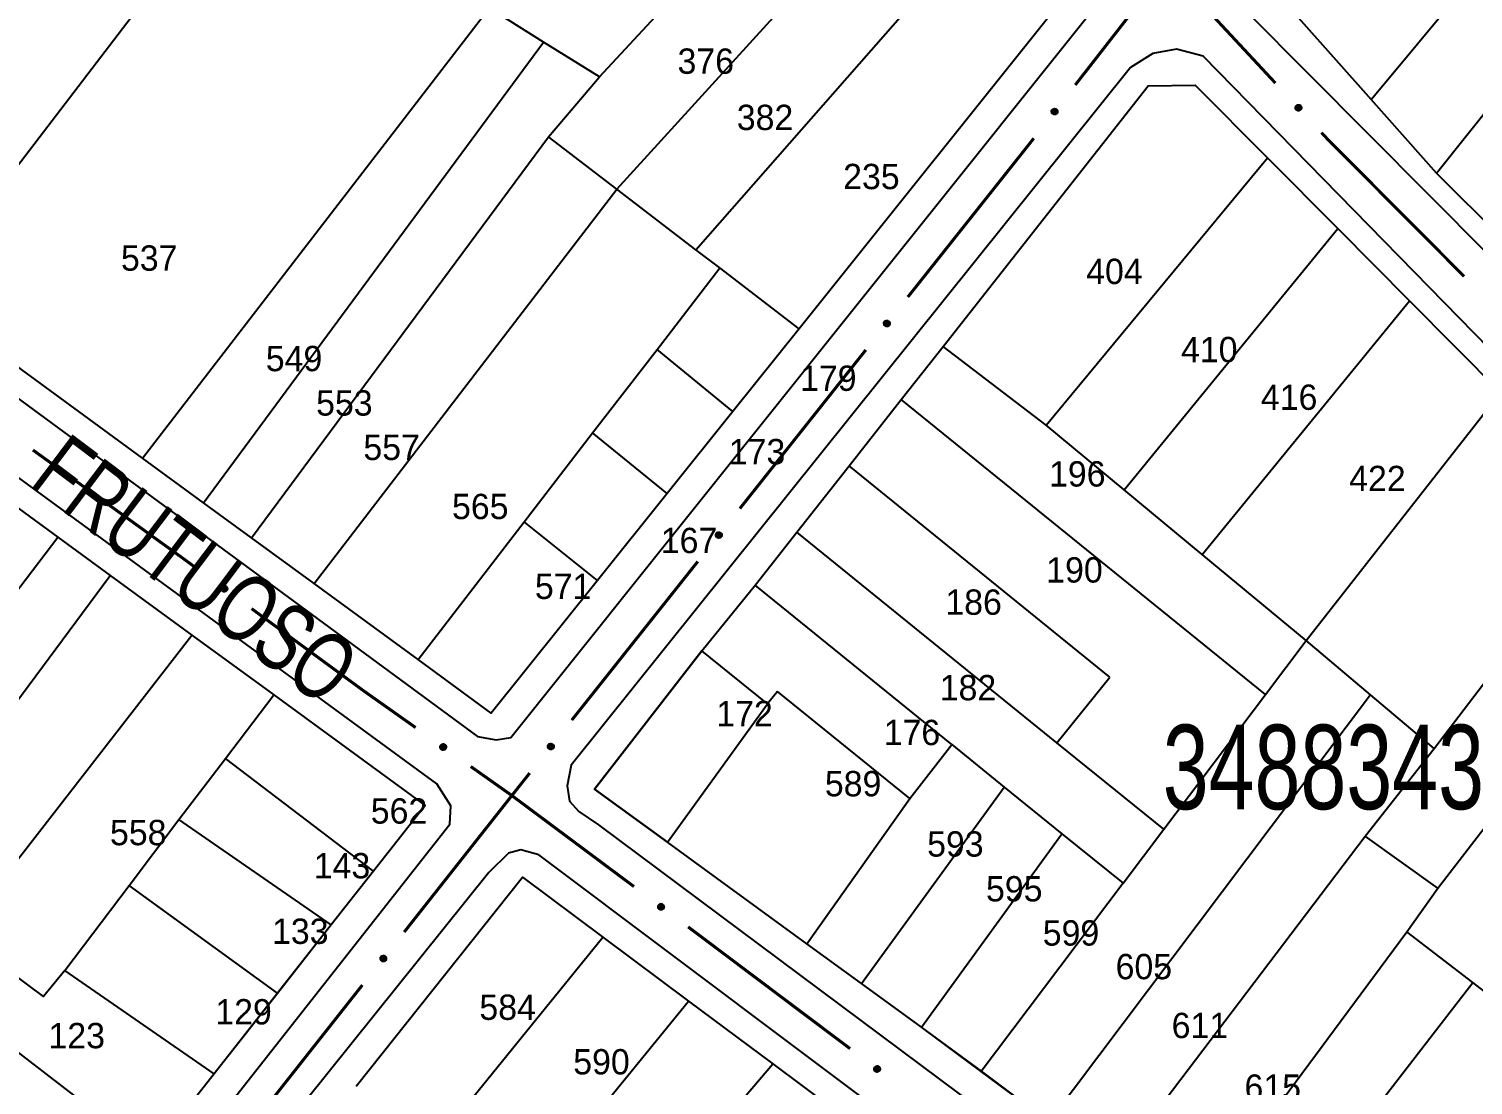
# Model space of a CAD drawing. Extents: x 199577 to 200882, y 4838726 to 4840156.
# Drawn here: x 200309.6 to 200395.1, y 4839270.8 to 4839333.4 of the extents above; entities that cross this region are included whole.
import ezdxf
from ezdxf.enums import TextEntityAlignment as Align

# ---------------------------------------------------------------- set-up
doc = ezdxf.new("R2010")
doc.units = 0
doc.header["$LTSCALE"] = 1.5
doc.header["$MEASUREMENT"] = 0
for name, color, linetype in [('CD_MALHA_LOTES', 7, 'CONTINUOUS'), ('CD_TXT_QUADRA', 2, 'CONTINUOUS'), ('RU-QUADRA', 210, 'CONTINUOUS'), ('SV-EIXO-RUA-PAV', 20, 'CONTINUOUS'), ('SV-RUA-PAVIM', 7, 'CONTINUOUS'), ('SV-TXT-RUA-PAV', 7, 'CONTINUOUS'), ('Th_NmrPorta', 1, 'CONTINUOUS')]:
    doc.layers.add(name, color=color, linetype=linetype)
doc.styles.add('ARIAL', font='ARIAL.SHX')

msp = doc.modelspace()

# ---------------------------------------------------------------- linework, layer by layer
at = {"layer": 'CD_MALHA_LOTES', "linetype": 'Continuous', "flags": 128}
for points in [[(200343.35, 4839330.52), (200360.47, 4839348.98)], [(200388.85, 4839346.11), (200382.81, 4839338.6), (200382.84, 4839336.18), (200389.07, 4839329.17)], [(200344.39, 4839323.86), (200363.97, 4839345.37)], [(200303.04, 4839317.62), (200322.72, 4839343.37)], [(200392.93, 4839324.82), (200407.62, 4839343.22)], [(200349.07, 4839320.27), (200367.71, 4839341.52)], [(200367.71, 4839341.52), (200371.1, 4839338.03), (200371.32, 4839335.76), (200355.18, 4839315.6)], [(200389.07, 4839329.17), (200397.4, 4839339.2)], [(200316.28, 4839307.94), (200336.82, 4839334.59)], [(200340.05, 4839332.57), (200337.53, 4839334.14)], [(200319.91, 4839305.29), (200340.05, 4839332.57)], [(200343.35, 4839330.52), (200340.05, 4839332.57)], [(200340.34, 4839326.96), (200343.35, 4839330.52)], [(200375.86, 4839329.98), (200378.64, 4839330.03)], [(200378.64, 4839330.03), (200382.92, 4839325.72)], [(200363.71, 4839314.55), (200375.86, 4839329.98)], [(200392.93, 4839324.82), (200389.07, 4839329.17)], [(200322.75, 4839303.21), (200340.34, 4839326.96)], [(200344.39, 4839323.86), (200340.34, 4839326.96)], [(200369.81, 4839309.89), (200382.92, 4839325.72)], [(200382.92, 4839325.72), (200387.087596, 4839321.527813)], [(200396.83, 4839320.95), (200392.93, 4839324.82)], [(200326.45, 4839300.51), (200344.39, 4839323.86)], [(200349.07, 4839320.27), (200344.39, 4839323.86)], [(200374.431031, 4839306.062981), (200387.087596, 4839321.527813)], [(200387.087596, 4839321.527813), (200391.335715, 4839317.25224)], [(200350.48, 4839319.2), (200349.07, 4839320.27)], [(200346.77, 4839314.38), (200350.48, 4839319.2)], [(200355.18, 4839315.6), (200350.48, 4839319.2)], [(200316.28, 4839307.94), (200303.04, 4839317.62)], [(200379.052061, 4839302.235962), (200391.335715, 4839317.25224)], [(200391.335715, 4839317.25224), (200396.737078, 4839311.815971)], [(200355.18, 4839315.6), (200351.25, 4839310.7)], [(200342.95, 4839309.43), (200346.77, 4839314.38)], [(200351.25, 4839310.7), (200346.77, 4839314.38)], [(200361.23244, 4839311.410134), (200363.71, 4839314.55)], [(200369.81, 4839309.89), (200363.71, 4839314.55)], [(200358.138787, 4839307.482705), (200361.23244, 4839311.410134)], [(200382.806778, 4839293.941296), (200361.23244, 4839311.410134)], [(200385.213436, 4839297.13327), (200396.737078, 4839311.815971)], [(200351.25, 4839310.7), (200347.36, 4839305.84)], [(200374.431031, 4839306.062981), (200369.81, 4839309.89)], [(200338.9, 4839304.17), (200342.95, 4839309.43)], [(200347.36, 4839305.84), (200342.95, 4839309.43)], [(200319.91, 4839305.29), (200316.28, 4839307.94)], [(200355.045135, 4839303.555275), (200358.138787, 4839307.482705)], [(200373.587061, 4839294.968282), (200358.138787, 4839307.482705)], [(200306.45, 4839306.78), (200311.27, 4839303.26)], [(200322.75, 4839303.21), (200319.91, 4839305.29)], [(200347.36, 4839305.84), (200343.24, 4839300.7)], [(200379.052061, 4839302.235962), (200374.431031, 4839306.062981)], [(200392.805895, 4839290.738353), (200403.606635, 4839304.902021)], [(200332.61, 4839296.02), (200338.9, 4839304.17)], [(200343.24, 4839300.7), (200338.9, 4839304.17)], [(200352.570213, 4839300.413331), (200355.045135, 4839303.555275)], [(200370.440067, 4839291.08287), (200355.045135, 4839303.555275)], [(200290.81, 4839276.37), (200311.27, 4839303.26)], [(200311.27, 4839303.26), (200314.38, 4839300.99)], [(200326.45, 4839300.51), (200322.75, 4839303.21)], [(200385.213436, 4839297.13327), (200379.052061, 4839302.235962)], [(200299.05, 4839280.35), (200314.38, 4839300.99)], [(200314.38, 4839300.99), (200319.22, 4839297.45)], [(200393.024608, 4839282.472054), (200407.381652, 4839301.102607)], [(200332.61, 4839296.02), (200326.45, 4839300.51)], [(200343.24, 4839300.7), (200336.95, 4839292.84), (200332.61, 4839296.02)], [(200349.422755, 4839296.528294), (200352.570213, 4839300.413331)], [(200364.225323, 4839290.970958), (200352.570213, 4839300.413331)], [(200305.45, 4839279.75), (200319.22, 4839297.45)], [(200319.22, 4839297.45), (200324.06, 4839293.92)], [(200382.806778, 4839293.941296), (200385.213436, 4839297.13327)], [(200389.032113, 4839293.916904), (200385.213436, 4839297.13327)], [(200349.422755, 4839296.528294), (200343.06, 4839288.34)], [(200353.307792, 4839293.380837), (200349.422755, 4839296.528294)], [(200370.440067, 4839291.08287), (200373.587061, 4839294.968282)], [(200353.900417, 4839294.112338), (200353.307792, 4839293.380837)], [(200361.745007, 4839287.790907), (200353.900417, 4839294.112338)], [(200321.21, 4839290.15), (200324.06, 4839293.92)], [(200324.06, 4839293.92), (200333.03, 4839287.37)], [(200347.377813, 4839285.196604), (200353.307792, 4839293.380837)], [(200389.032113, 4839293.916904), (200369.987135, 4839268.633206)], [(200376.790135, 4839285.961361), (200382.806778, 4839293.941296)], [(200392.805895, 4839290.738353), (200389.032113, 4839293.916904)], [(200361.745007, 4839287.790907), (200364.225323, 4839290.970958)], [(200364.225323, 4839290.970958), (200367.329123, 4839288.456419)], [(200376.790135, 4839285.961361), (200370.440067, 4839291.08287)], [(200388.713074, 4839285.54964), (200392.805895, 4839290.738353)], [(200318.45, 4839286.53), (200321.21, 4839290.15)], [(200329.97, 4839283.48), (200321.21, 4839290.15)], [(200343.06, 4839288.34), (200347.377813, 4839285.196604)], [(200358.883399, 4839276.823208), (200367.329123, 4839288.456419)], [(200367.329123, 4839288.456419), (200370.736416, 4839285.696005)], [(200333.03, 4839287.37), (200329.97, 4839283.48)], [(200355.648277, 4839279.175651), (200361.745007, 4839287.790907)], [(200315.5, 4839282.63), (200318.45, 4839286.53)], [(200327.47, 4839280.3), (200318.45, 4839286.53)], [(200362.424186, 4839274.242745), (200370.736416, 4839285.696005)], [(200370.736416, 4839285.696005), (200374.384183, 4839282.770322)], [(200373.833512, 4839265.93668), (200388.713074, 4839285.54964)], [(200374.384183, 4839282.770322), (200376.790135, 4839285.961361)], [(200393.024608, 4839282.472054), (200388.713074, 4839285.54964)], [(200355.648277, 4839279.175651), (200347.377813, 4839285.196604)], [(200329.97, 4839283.48), (200327.47, 4839280.3)], [(200328.94, 4839270.75), (200338.8, 4839283.13)], [(200338.8, 4839283.13), (200343.56, 4839279.58)], [(200311.68, 4839277.59), (200315.5, 4839282.63)], [(200324.28, 4839276.25), (200315.5, 4839282.63)], [(200374.384183, 4839282.770322), (200365.971094, 4839271.611957)], [(200391.172459, 4839279.889754), (200393.024608, 4839282.472054)], [(200311.68, 4839277.59), (200310.43, 4839276.06), (200305.45, 4839279.75)], [(200327.47, 4839280.3), (200324.28, 4839276.25)], [(200333.62, 4839267.33), (200343.56, 4839279.58)], [(200343.56, 4839279.58), (200348.63, 4839275.79)], [(200378.384021, 4839262.623879), (200391.172459, 4839279.889754)], [(200395.097677, 4839276.878032), (200391.172459, 4839279.889754)], [(200358.883399, 4839276.823208), (200355.648277, 4839279.175651)], [(200316.79, 4839266.71), (200303.42, 4839276.99)], [(200320.53, 4839271.47), (200311.68, 4839277.59)], [(200324.28, 4839276.25), (200320.53, 4839271.47)], [(200362.424186, 4839274.242745), (200358.883399, 4839276.823208)], [(200382.021068, 4839259.976085), (200395.097677, 4839276.878032)], [(200396.543359, 4839275.768796), (200395.097677, 4839276.878032)], [(200338.7, 4839263.61), (200348.63, 4839275.79)], [(200348.63, 4839275.79), (200353.62, 4839272.07)], [(200365.971094, 4839271.611957), (200362.424186, 4839274.242745)], [(200343.46, 4839260.13), (200353.62, 4839272.07)], [(200353.62, 4839272.07), (200359.01, 4839268.04)], [(200320.53, 4839271.47), (200316.79, 4839266.71)], [(200369.987135, 4839268.633206), (200365.971094, 4839271.611957)]]:
    msp.add_lwpolyline(points, dxfattribs=at)
at = {"layer": 'RU-QUADRA', "linetype": 'Continuous', "flags": 128}
for points in [[(200327.19, 4839383.55), (200331.34, 4839378.99), (200338.59, 4839371.52), (200349, 4839360.79), (200352.05, 4839357.65), (200355.73, 4839353.86), (200360.47, 4839348.98), (200363.97, 4839345.37), (200367.71, 4839341.52), (200371.1, 4839338.03), (200371.32, 4839335.76), (200355.18, 4839315.6), (200351.25, 4839310.7), (200347.36, 4839305.84), (200343.24, 4839300.7), (200336.95, 4839292.84), (200332.61, 4839296.02), (200326.45, 4839300.51), (200322.75, 4839303.21), (200319.91, 4839305.29), (200316.28, 4839307.94), (200303.04, 4839317.62)], [(200396.83, 4839320.95), (200392.93, 4839324.82), (200389.07, 4839329.17), (200382.84, 4839336.18), (200382.81, 4839338.6), (200388.85, 4839346.11), (200395.75, 4839354.69)], [(200369.987135, 4839268.633206), (200365.994759, 4839271.643344), (200362.424186, 4839274.242745), (200358.883399, 4839276.823208), (200355.648277, 4839279.175651), (200347.377813, 4839285.196604), (200343.06, 4839288.34), (200349.422755, 4839296.528294), (200352.570213, 4839300.413331), (200355.045135, 4839303.555275), (200358.138787, 4839307.482705), (200361.23244, 4839311.410134), (200363.71, 4839314.55), (200375.86, 4839329.98), (200378.64, 4839330.03), (200382.92, 4839325.72), (200387.087596, 4839321.527813), (200391.335715, 4839317.25224), (200396.737078, 4839311.815971)], [(200306.45, 4839306.78), (200311.27, 4839303.26), (200314.38, 4839300.99), (200319.22, 4839297.45), (200324.06, 4839293.92), (200333.03, 4839287.37), (200329.97, 4839283.48), (200327.47, 4839280.3), (200324.28, 4839276.24), (200320.53, 4839271.47), (200316.79, 4839266.71)], [(200328.94, 4839270.75), (200338.8, 4839283.13), (200343.56, 4839279.58), (200348.63, 4839275.79), (200353.62, 4839272.07), (200359.01, 4839268.04)]]:
    msp.add_lwpolyline(points, dxfattribs=at)
at = {"layer": 'SV-EIXO-RUA-PAV', "const_width": 0.18}
for points in [[(200376.99, 4839337.03), (200371.539101, 4839330.033028)], [(200376.99, 4839337.03), (200383.396276, 4839330.144939)], [(200369.080864, 4839326.877545), (200368.74, 4839326.44)], [(200386.12105, 4839327.216524), (200386.49, 4839326.82)], [(200386.49, 4839326.82), (200394.57372, 4839318.699171)], [(200368.74, 4839326.44), (200361.621688, 4839317.477538)], [(200359.133931, 4839314.345276), (200355.402296, 4839309.646882)], [(200355.402296, 4839309.646882), (200354.96, 4839309.09)], [(200354.96, 4839309.09), (200351.66952, 4839304.949396)], [(200318.65, 4839302.03), (200309.798233, 4839308.417667)], [(200318.717857, 4839301.980255), (200318.65, 4839302.03)], [(200319.524357, 4839301.389021), (200318.717857, 4839301.980255)], [(200349.1809, 4839301.817819), (200341.71504, 4839292.42309)], [(200329.44, 4839294.12), (200322.750357, 4839299.024085)], [(200330.016186, 4839293.713164), (200329.44, 4839294.12)], [(200332.466855, 4839291.982783), (200330.016186, 4839293.713164)], [(200338.15, 4839287.97), (200335.734415, 4839289.675608)], [(200339.22642, 4839289.291514), (200338.604265, 4839288.508619)], [(200338.51, 4839288.39), (200331.788818, 4839279.874405)], [(200338.604265, 4839288.508619), (200338.51, 4839288.39)], [(200338.184439, 4839287.944338), (200338.15, 4839287.97)], [(200345.401197, 4839282.566754), (200338.184439, 4839287.944338)], [(200348.98, 4839279.9), (200348.608644, 4839280.176717)], [(200349.409231, 4839279.577503), (200348.98, 4839279.9)], [(200358.203584, 4839272.969981), (200349.409231, 4839279.577503)], [(200329.310618, 4839276.734576), (200321.876015, 4839267.315092)]]:
    msp.add_lwpolyline(points, dxfattribs=at)
at = {"layer": 'SV-EIXO-RUA-PAV'}
for points in [[(200370.485122, 4839328.500981), (200370.491837, 4839328.452536), (200370.487702, 4839328.409526), (200370.473929, 4839328.374647), (200370.453721, 4839328.346998), (200370.429861, 4839328.321041), (200370.400032, 4839328.300178), (200370.361796, 4839328.284356), (200370.313246, 4839328.277279), (200370.269465, 4839328.28441), (200370.234547, 4839328.296084), (200370.204504, 4839328.315496), (200370.179676, 4839328.339097), (200370.15903, 4839328.370799), (200370.143374, 4839328.409704), (200370.137439, 4839328.458695), (200370.141782, 4839328.500832), (200370.15599, 4839328.53422), (200370.175696, 4839328.5643), (200370.200373, 4839328.590508), (200370.229772, 4839328.610818), (200370.268972, 4839328.626511), (200370.317404, 4839328.631728), (200370.35948, 4839328.627876), (200370.393058, 4839328.614141), (200370.422235, 4839328.594073), (200370.448561, 4839328.570458), (200370.470781, 4839328.541346), (200370.485122, 4839328.500981)], [(200384.741379, 4839328.860907), (200384.790276, 4839328.859839), (200384.832082, 4839328.848922), (200384.86433, 4839328.829781), (200384.888416, 4839328.805437), (200384.910252, 4839328.777755), (200384.926109, 4839328.74499), (200384.935655, 4839328.704725), (200384.934928, 4839328.655668), (200384.92093, 4839328.613576), (200384.903856, 4839328.580957), (200384.879917, 4839328.55438), (200384.852671, 4839328.533618), (200384.818091, 4839328.518271), (200384.777192, 4839328.508997), (200384.72788, 4839328.510922), (200384.686968, 4839328.521905), (200384.656263, 4839328.541238), (200384.629697, 4839328.565474), (200384.607743, 4839328.594001), (200384.592362, 4839328.626254), (200384.583098, 4839328.66745), (200384.585642, 4839328.716095), (200384.596131, 4839328.757025), (200384.615028, 4839328.787994), (200384.639477, 4839328.813611), (200384.666975, 4839328.83585), (200384.699248, 4839328.853162), (200384.741379, 4839328.860907)], [(200360.55337, 4839315.955455), (200360.55963, 4839315.906949), (200360.555092, 4839315.86398), (200360.540991, 4839315.829232), (200360.520525, 4839315.801774), (200360.496422, 4839315.776042), (200360.466398, 4839315.75546), (200360.428015, 4839315.739998), (200360.379401, 4839315.733377), (200360.335689, 4839315.740919), (200360.300882, 4839315.75292), (200360.271023, 4839315.772613), (200360.246418, 4839315.796446), (200360.22607, 4839315.82834), (200360.21078, 4839315.867391), (200360.205305, 4839315.916436), (200360.210043, 4839315.95853), (200360.224565, 4839315.991783), (200360.244553, 4839316.021676), (200360.269474, 4839316.047652), (200360.299063, 4839316.067685), (200360.338408, 4839316.083009), (200360.386887, 4839316.087771), (200360.428925, 4839316.083525), (200360.462373, 4839316.069474), (200360.49136, 4839316.049133), (200360.517463, 4839316.025273), (200360.539409, 4839315.995953), (200360.55337, 4839315.955455)], [(200350.600783, 4839303.427607), (200350.60703, 4839303.379099), (200350.602479, 4839303.336132), (200350.588369, 4839303.301387), (200350.567895, 4839303.273935), (200350.543786, 4839303.24821), (200350.513756, 4839303.227636), (200350.475369, 4839303.212185), (200350.426753, 4839303.205577), (200350.383043, 4839303.213131), (200350.348239, 4839303.225142), (200350.318385, 4839303.244843), (200350.293787, 4839303.268683), (200350.273448, 4839303.300583), (200350.258169, 4839303.339637), (200350.252707, 4839303.388684), (200350.257457, 4839303.430777), (200350.271987, 4839303.464025), (200350.291984, 4839303.493914), (200350.316912, 4839303.519882), (200350.346506, 4839303.539908), (200350.385856, 4839303.55522), (200350.434336, 4839303.559969), (200350.476373, 4839303.555711), (200350.509817, 4839303.541652), (200350.538799, 4839303.521303), (200350.564895, 4839303.497435), (200350.586833, 4839303.468109), (200350.600783, 4839303.427607)], [(200321.188152, 4839300.032824), (200321.139924, 4839300.024696), (200321.096812, 4839300.027571), (200321.061544, 4839300.040319), (200321.033317, 4839300.05971), (200321.006674, 4839300.082801), (200320.984948, 4839300.112008), (200320.968015, 4839300.149765), (200320.959521, 4839300.198087), (200320.965369, 4839300.242058), (200320.976017, 4839300.277302), (200320.994542, 4839300.3079), (200321.017407, 4839300.333407), (200321.048492, 4839300.354972), (200321.086923, 4839300.371758), (200321.13572, 4839300.379123), (200321.177966, 4839300.376014), (200321.211754, 4839300.362788), (200321.242398, 4839300.343969), (200321.269316, 4839300.320069), (200321.290477, 4839300.291276), (200321.307309, 4839300.252552), (200321.31394, 4839300.204293), (200321.31132, 4839300.162122), (200321.298572, 4839300.128157), (200321.279366, 4839300.098406), (200321.256531, 4839300.071401), (200321.228081, 4839300.048339), (200321.188152, 4839300.032824)], [(200334.154512, 4839290.656398), (200334.106436, 4839290.647413), (200334.06328, 4839290.649521), (200334.027792, 4839290.66164), (200333.999224, 4839290.680525), (200333.972174, 4839290.703138), (200333.949932, 4839290.731954), (200333.93233, 4839290.769404), (200333.922978, 4839290.817568), (200333.928043, 4839290.861635), (200333.938062, 4839290.897063), (200333.95604, 4839290.927986), (200333.978448, 4839290.953896), (200334.009144, 4839290.97601), (200334.04727, 4839290.993477), (200334.095928, 4839291.001709), (200334.138223, 4839290.999352), (200334.172242, 4839290.986729), (200334.203215, 4839290.968458), (200334.230554, 4839290.945041), (200334.252224, 4839290.91663), (200334.269742, 4839290.87821), (200334.277231, 4839290.830078), (200334.275361, 4839290.787867), (200334.263219, 4839290.75368), (200334.244545, 4839290.723592), (200334.222194, 4839290.696185), (200334.194159, 4839290.672621), (200334.154512, 4839290.656398)], [(200340.646303, 4839290.901301), (200340.65255, 4839290.852793), (200340.648, 4839290.809826), (200340.63389, 4839290.775081), (200340.613415, 4839290.74763), (200340.589306, 4839290.721904), (200340.559276, 4839290.701331), (200340.520889, 4839290.685879), (200340.472273, 4839290.679271), (200340.428563, 4839290.686825), (200340.39376, 4839290.698836), (200340.363905, 4839290.718537), (200340.339307, 4839290.742377), (200340.318968, 4839290.774277), (200340.303689, 4839290.813332), (200340.298227, 4839290.862378), (200340.302977, 4839290.904471), (200340.317508, 4839290.93772), (200340.337504, 4839290.967608), (200340.362433, 4839290.993576), (200340.392027, 4839291.013602), (200340.431377, 4839291.028915), (200340.479857, 4839291.033664), (200340.521894, 4839291.029405), (200340.555337, 4839291.015346), (200340.584319, 4839290.994997), (200340.610415, 4839290.971129), (200340.632353, 4839290.941804), (200340.646303, 4839290.901301)], [(200347.054358, 4839281.197615), (200347.006068, 4839281.189863), (200346.96298, 4839281.193075), (200346.927813, 4839281.206098), (200346.899738, 4839281.225709), (200346.873276, 4839281.249006), (200346.851778, 4839281.278382), (200346.83514, 4839281.31627), (200346.827024, 4839281.364657), (200346.833215, 4839281.408581), (200346.844138, 4839281.443741), (200346.862901, 4839281.474193), (200346.885965, 4839281.499521), (200346.917217, 4839281.520842), (200346.955777, 4839281.537328), (200347.00463, 4839281.544312), (200347.046851, 4839281.540874), (200347.080535, 4839281.527384), (200347.11103, 4839281.508327), (200347.137761, 4839281.484218), (200347.158698, 4839281.455261), (200347.175227, 4839281.416406), (200347.181481, 4839281.368097), (200347.178532, 4839281.325948), (200347.165519, 4839281.292083), (200347.146081, 4839281.262483), (200347.123036, 4839281.235657), (200347.094407, 4839281.212818), (200347.054358, 4839281.197615)], [(200330.725144, 4839278.349073), (200330.731552, 4839278.300586), (200330.727144, 4839278.257604), (200330.71315, 4839278.222813), (200330.692767, 4839278.195293), (200330.668743, 4839278.169488), (200330.638782, 4839278.148814), (200330.600446, 4839278.133235), (200330.551852, 4839278.126466), (200330.508118, 4839278.133875), (200330.473275, 4839278.14577), (200330.443355, 4839278.165372), (200330.418677, 4839278.18913), (200330.398232, 4839278.220962), (200330.382824, 4839278.259966), (200330.377199, 4839278.308993), (200330.381809, 4839278.351102), (200330.396229, 4839278.384399), (200330.416126, 4839278.414353), (200330.440968, 4839278.440404), (200330.470496, 4839278.460528), (200330.509794, 4839278.475972), (200330.558258, 4839278.480882), (200330.600309, 4839278.476763), (200330.6338, 4839278.462815), (200330.662849, 4839278.442562), (200330.689024, 4839278.418781), (200330.711059, 4839278.389529), (200330.725144, 4839278.349073)], [(200359.851305, 4839271.594299), (200359.802984, 4839271.586738), (200359.759909, 4839271.590121), (200359.724795, 4839271.603283), (200359.696797, 4839271.623005), (200359.670427, 4839271.646407), (200359.649047, 4839271.675868), (200359.632559, 4839271.713822), (200359.624634, 4839271.76224), (200359.631, 4839271.806139), (200359.642062, 4839271.841256), (200359.660946, 4839271.871633), (200359.68411, 4839271.89687), (200359.715446, 4839271.918067), (200359.754072, 4839271.9344), (200359.802951, 4839271.94119), (200359.845158, 4839271.937584), (200359.878789, 4839271.923961), (200359.909208, 4839271.904783), (200359.935844, 4839271.880568), (200359.956665, 4839271.851529), (200359.97304, 4839271.812609), (200359.979102, 4839271.764275), (200359.975986, 4839271.722138), (200359.962839, 4839271.688325), (200359.943284, 4839271.658802), (200359.920133, 4839271.632068), (200359.891414, 4839271.609342), (200359.851305, 4839271.594299)]]:
    msp.add_lwpolyline(points, close=True, dxfattribs=at)
for points in [[(200370.229772, 4839328.610818), (200370.137439, 4839328.458695)], [(200370.200373, 4839328.590508), (200370.141782, 4839328.500832)], [(200370.212906, 4839328.596849), (200370.143167, 4839328.485126)], [(200370.268972, 4839328.626511), (200370.143374, 4839328.409704)], [(200370.247865, 4839328.612858), (200370.144808, 4839328.440605)], [(200370.292035, 4839328.62515), (200370.152669, 4839328.392967)], [(200370.317404, 4839328.631728), (200370.15903, 4839328.370799)], [(200370.336318, 4839328.628706), (200370.171432, 4839328.359323)], [(200370.35948, 4839328.627876), (200370.179676, 4839328.339097)], [(200370.37353, 4839328.618743), (200370.193549, 4839328.329985)], [(200370.393058, 4839328.614141), (200370.204504, 4839328.315496)], [(200370.40571, 4839328.602323), (200370.218545, 4839328.308783)], [(200370.422235, 4839328.594073), (200370.234547, 4839328.296084)], [(200370.433935, 4839328.578604), (200370.25647, 4839328.293076)], [(200370.448561, 4839328.570458), (200370.269465, 4839328.28441)], [(200370.456653, 4839328.552258), (200370.29452, 4839328.28419)], [(200370.470781, 4839328.541346), (200370.313246, 4839328.277279)], [(200370.476016, 4839328.521605), (200370.338202, 4839328.284754)], [(200370.485122, 4839328.500981), (200370.361796, 4839328.284356)], [(200370.487708, 4839328.474444), (200370.385126, 4839328.29836)], [(200370.491837, 4839328.452536), (200370.400032, 4839328.300178)], [(200370.489586, 4839328.428008), (200370.419609, 4839328.3182)], [(200370.487702, 4839328.409526), (200370.429861, 4839328.321041)], [(200384.583098, 4839328.66745), (200384.777192, 4839328.508997)], [(200384.585642, 4839328.716095), (200384.818091, 4839328.518271)], [(200384.588106, 4839328.690004), (200384.795193, 4839328.515514)], [(200384.591632, 4839328.734289), (200384.831391, 4839328.528693)], [(200384.592362, 4839328.626254), (200384.72788, 4839328.510922)], [(200384.593223, 4839328.644441), (200384.746912, 4839328.515322)], [(200384.596131, 4839328.757025), (200384.852671, 4839328.533618)], [(200384.603474, 4839328.607383), (200384.702696, 4839328.520777)], [(200384.607381, 4839328.769445), (200384.863871, 4839328.545867)], [(200384.607743, 4839328.594001), (200384.686968, 4839328.521905)], [(200384.615028, 4839328.787994), (200384.879917, 4839328.55438)], [(200384.628706, 4839328.798607), (200384.888776, 4839328.567176)], [(200384.639477, 4839328.813611), (200384.903856, 4839328.580957)], [(200384.656608, 4839328.822704), (200384.91031, 4839328.602123)], [(200384.666975, 4839328.83585), (200384.92093, 4839328.613576)], [(200384.68623, 4839328.840947), (200384.925129, 4839328.638278)], [(200384.699248, 4839328.853162), (200384.934928, 4839328.655668)], [(200384.71957, 4839328.855194), (200384.931513, 4839328.681495)], [(200384.741379, 4839328.860907), (200384.935655, 4839328.704725)], [(200384.76799, 4839328.859243), (200384.925536, 4839328.729985)], [(200384.790276, 4839328.859839), (200384.926109, 4839328.74499)], [(200384.814134, 4839328.853718), (200384.911428, 4839328.767182)], [(200384.832082, 4839328.848922), (200384.910252, 4839328.777755)], [(200360.299063, 4839316.067685), (200360.205305, 4839315.916436)], [(200360.269474, 4839316.047652), (200360.210043, 4839315.95853)], [(200360.338408, 4839316.083009), (200360.21078, 4839315.867391)], [(200360.282067, 4839316.053875), (200360.211281, 4839315.942811)], [(200360.317174, 4839316.069555), (200360.212504, 4839315.898277)], [(200360.361457, 4839316.081432), (200360.219918, 4839315.850568)], [(200360.386887, 4839316.087771), (200360.22607, 4839315.82834)], [(200360.405772, 4839316.084572), (200360.238364, 4839315.816749)], [(200360.428925, 4839316.083525), (200360.246418, 4839315.796446)], [(200360.442888, 4839316.07426), (200360.260204, 4839315.787205)], [(200360.462373, 4839316.069474), (200360.271023, 4839315.772613)], [(200360.474913, 4839316.057538), (200360.285, 4839315.765769)], [(200360.49136, 4839316.049133), (200360.300882, 4839315.75292)], [(200360.502914, 4839316.033556), (200360.322776, 4839315.749706)], [(200360.517463, 4839316.025273), (200360.335689, 4839315.740919)], [(200360.525384, 4839316.006997), (200360.360741, 4839315.740463)], [(200360.539409, 4839315.995953), (200360.379401, 4839315.733377)], [(200360.544458, 4839315.976164), (200360.404427, 4839315.740617)], [(200360.55337, 4839315.955455), (200360.428015, 4839315.739998)], [(200360.555706, 4839315.928895), (200360.451476, 4839315.753782)], [(200360.55963, 4839315.906949), (200360.466398, 4839315.75546)], [(200360.557149, 4839315.882443), (200360.486144, 4839315.773297)], [(200360.555092, 4839315.86398), (200360.496422, 4839315.776042)], [(200350.346506, 4839303.539908), (200350.252707, 4839303.388684)], [(200350.316912, 4839303.519882), (200350.257457, 4839303.430777)], [(200350.385856, 4839303.55522), (200350.258169, 4839303.339637)], [(200350.329507, 4839303.526102), (200350.258691, 4839303.415058)], [(200350.364618, 4839303.541772), (200350.259901, 4839303.370523)], [(200350.408905, 4839303.553637), (200350.267301, 4839303.322812)], [(200350.434336, 4839303.559969), (200350.273448, 4839303.300583)], [(200350.45322, 4839303.556764), (200350.285738, 4839303.288988)], [(200350.476373, 4839303.555711), (200350.293787, 4839303.268683)], [(200350.490334, 4839303.546443), (200350.307571, 4839303.259438)], [(200350.509817, 4839303.541652), (200350.318385, 4839303.244843)], [(200350.522354, 4839303.529712), (200350.332361, 4839303.237995)], [(200350.538799, 4839303.521303), (200350.348239, 4839303.225142)], [(200350.550348, 4839303.505722), (200350.370132, 4839303.221922)], [(200350.564895, 4839303.497435), (200350.383043, 4839303.213131)], [(200350.572811, 4839303.479157), (200350.408095, 4839303.212668)], [(200350.586833, 4839303.468109), (200350.426753, 4839303.205577)], [(200350.591877, 4839303.448319), (200350.45178, 4839303.21281)], [(200350.600783, 4839303.427607), (200350.475369, 4839303.212185)], [(200350.603112, 4839303.401046), (200350.498834, 4839303.225962)], [(200350.60703, 4839303.379099), (200350.513756, 4839303.227636)], [(200350.604541, 4839303.354594), (200350.533506, 4839303.245468)], [(200350.602479, 4839303.336132), (200350.543786, 4839303.24821)], [(200321.228081, 4839300.048339), (200320.959521, 4839300.198087)], [(200321.256531, 4839300.071401), (200320.965369, 4839300.242058)], [(200321.238575, 4839300.062781), (200320.965881, 4839300.217007)], [(200321.208502, 4839300.042529), (200320.967722, 4839300.17336)], [(200321.188152, 4839300.032824), (200320.968015, 4839300.149765)], [(200321.264246, 4839300.086259), (200320.973651, 4839300.255301)], [(200321.279366, 4839300.098406), (200320.976017, 4839300.277302)], [(200321.161702, 4839300.029464), (200320.982695, 4839300.126854)], [(200321.139924, 4839300.024696), (200320.984948, 4839300.112008)], [(200321.287129, 4839300.115165), (200320.988243, 4839300.293669)], [(200321.298572, 4839300.128157), (200320.994542, 4839300.3079)], [(200321.115341, 4839300.026229), (200321.003533, 4839300.092966)], [(200321.096812, 4839300.027571), (200321.006674, 4839300.082801)], [(200321.302602, 4839300.147812), (200321.008705, 4839300.319274)], [(200321.31132, 4839300.162122), (200321.017407, 4839300.333407)], [(200321.311472, 4839300.185299), (200321.037384, 4839300.342239)], [(200321.31394, 4839300.204293), (200321.048492, 4839300.354972)], [(200321.306623, 4839300.229459), (200321.070465, 4839300.361978)], [(200321.307309, 4839300.252552), (200321.086923, 4839300.371758)], [(200321.293045, 4839300.273251), (200321.117853, 4839300.371228)], [(200321.290477, 4839300.291276), (200321.13572, 4839300.379123)], [(200321.276021, 4839300.307726), (200321.162307, 4839300.37417)], [(200321.269316, 4839300.320069), (200321.177966, 4839300.376014)], [(200334.194159, 4839290.672621), (200333.922978, 4839290.817568)], [(200334.222194, 4839290.696185), (200333.928043, 4839290.861635)], [(200334.204394, 4839290.687247), (200333.929001, 4839290.836597)], [(200334.174686, 4839290.666463), (200333.931618, 4839290.79299)], [(200334.154512, 4839290.656398), (200333.93233, 4839290.769404)], [(200334.229644, 4839290.711178), (200333.936088, 4839290.875023)], [(200334.244545, 4839290.723592), (200333.938062, 4839290.897063)], [(200334.128126, 4839290.652568), (200333.947415, 4839290.746758)], [(200334.106436, 4839290.647413), (200333.949932, 4839290.731954)], [(200334.252009, 4839290.740487), (200333.949995, 4839290.913645)], [(200334.263219, 4839290.75368), (200333.95604, 4839290.927986)], [(200334.08183, 4839290.648508), (200333.968853, 4839290.713246)], [(200334.266899, 4839290.773403), (200333.969999, 4839290.93961)], [(200334.06328, 4839290.649521), (200333.972174, 4839290.703138)], [(200334.275361, 4839290.787867), (200333.978448, 4839290.953896)], [(200334.275101, 4839290.811042), (200333.998265, 4839290.963082)], [(200334.277231, 4839290.830078), (200334.009144, 4839290.97601)], [(200334.269467, 4839290.855109), (200334.030989, 4839290.983406)], [(200334.269742, 4839290.87821), (200334.04727, 4839290.993477)], [(200334.255112, 4839290.898653), (200334.078204, 4839290.993498)], [(200334.252224, 4839290.91663), (200334.095928, 4839291.001709)], [(200334.237477, 4839290.93282), (200334.122599, 4839290.997229)], [(200334.230554, 4839290.945041), (200334.138223, 4839290.999352)], [(200340.392027, 4839291.013602), (200340.298227, 4839290.862378)], [(200340.362433, 4839290.993576), (200340.302977, 4839290.904471)], [(200340.431377, 4839291.028915), (200340.303689, 4839290.813332)], [(200340.375027, 4839290.999796), (200340.304211, 4839290.888752)], [(200340.410138, 4839291.015467), (200340.305421, 4839290.844217)], [(200340.454425, 4839291.027331), (200340.312822, 4839290.796506)], [(200340.479857, 4839291.033664), (200340.318968, 4839290.774277)], [(200340.498741, 4839291.030459), (200340.331259, 4839290.762682)], [(200340.521894, 4839291.029405), (200340.339307, 4839290.742377)], [(200340.535854, 4839291.020137), (200340.353091, 4839290.733132)], [(200340.555337, 4839291.015346), (200340.363905, 4839290.718537)], [(200340.567874, 4839291.003406), (200340.377881, 4839290.711689)], [(200340.584319, 4839290.994997), (200340.39376, 4839290.698836)], [(200340.595869, 4839290.979416), (200340.415653, 4839290.695616)], [(200340.610415, 4839290.971129), (200340.428563, 4839290.686825)], [(200340.618331, 4839290.952851), (200340.453615, 4839290.686363)], [(200340.632353, 4839290.941804), (200340.472273, 4839290.679271)], [(200340.637397, 4839290.922013), (200340.497301, 4839290.686505)], [(200340.646303, 4839290.901301), (200340.520889, 4839290.685879)], [(200340.648632, 4839290.874741), (200340.544354, 4839290.699657)], [(200340.65255, 4839290.852793), (200340.559276, 4839290.701331)], [(200340.650062, 4839290.828289), (200340.579027, 4839290.719162)], [(200340.648, 4839290.809826), (200340.589306, 4839290.721904)], [(200347.094407, 4839281.212818), (200346.827024, 4839281.364657)], [(200347.123036, 4839281.235657), (200346.833215, 4839281.408581)], [(200347.105013, 4839281.227177), (200346.833532, 4839281.383527)], [(200347.074783, 4839281.207161), (200346.835032, 4839281.339866)], [(200347.054358, 4839281.197615), (200346.83514, 4839281.31627)], [(200347.130867, 4839281.250455), (200346.8416, 4839281.421759)], [(200347.146081, 4839281.262483), (200346.844138, 4839281.443741)], [(200347.027883, 4839281.194461), (200346.849641, 4839281.293245)], [(200347.006068, 4839281.189863), (200346.851778, 4839281.278382)], [(200347.153975, 4839281.279181), (200346.856491, 4839281.460012)], [(200347.165519, 4839281.292083), (200346.862901, 4839281.474193)], [(200346.981498, 4839281.191588), (200346.870215, 4839281.259196)], [(200347.169702, 4839281.311706), (200346.877153, 4839281.485456)], [(200347.178532, 4839281.325948), (200346.885965, 4839281.499521)], [(200347.178865, 4839281.349123), (200346.90601, 4839281.508197)], [(200347.181481, 4839281.368097), (200346.917217, 4839281.520842)], [(200347.174361, 4839281.393319), (200346.939244, 4839281.527677)], [(200347.175227, 4839281.416406), (200346.955777, 4839281.537328)], [(200347.161125, 4839281.437216), (200346.986702, 4839281.536557)], [(200347.158698, 4839281.455261), (200347.00463, 4839281.544312)], [(200347.14437, 4839281.471823), (200347.031177, 4839281.539152)], [(200347.137761, 4839281.484218), (200347.046851, 4839281.540874)], [(200346.96298, 4839281.193075), (200346.873276, 4839281.249006)], [(200330.470496, 4839278.460528), (200330.377199, 4839278.308993)], [(200330.440968, 4839278.440404), (200330.381809, 4839278.351102)], [(200330.509794, 4839278.475972), (200330.382824, 4839278.259966)], [(200330.453542, 4839278.446666), (200330.383095, 4839278.335387)], [(200330.488601, 4839278.462453), (200330.384454, 4839278.290857)], [(200330.532848, 4839278.474465), (200330.392013, 4839278.24317)], [(200330.558258, 4839278.480882), (200330.398232, 4839278.220962)], [(200330.577153, 4839278.477739), (200330.410562, 4839278.209408)], [(200330.600309, 4839278.476763), (200330.418677, 4839278.18913)], [(200330.614301, 4839278.467541), (200330.432492, 4839278.179931)], [(200330.6338, 4839278.462815), (200330.443355, 4839278.165372)], [(200330.646376, 4839278.450917), (200330.457353, 4839278.15857)], [(200330.662849, 4839278.442562), (200330.473275, 4839278.14577)], [(200330.67445, 4839278.42702), (200330.495178, 4839278.142622)], [(200330.689024, 4839278.418781), (200330.508118, 4839278.133875)], [(200330.697, 4839278.40053), (200330.533171, 4839278.133495)], [(200330.711059, 4839278.389529), (200330.551852, 4839278.126466)], [(200330.716169, 4839278.369755), (200330.576856, 4839278.133782)], [(200330.725144, 4839278.349073), (200330.600446, 4839278.133235)], [(200330.727561, 4839278.32252), (200330.623865, 4839278.147091)], [(200330.731552, 4839278.300586), (200330.638782, 4839278.148814)], [(200330.729145, 4839278.276073), (200330.658473, 4839278.166711)], [(200330.727144, 4839278.257604), (200330.668743, 4839278.169488)], [(200359.951244, 4839271.675469), (200359.654479, 4839271.857477)], [(200359.962839, 4839271.688325), (200359.660946, 4839271.871633)], [(200359.9671, 4839271.707931), (200359.675242, 4839271.88284)], [(200359.975986, 4839271.722138), (200359.68411, 4839271.89687)], [(200359.976411, 4839271.745311), (200359.704189, 4839271.905466)], [(200359.979102, 4839271.764275), (200359.715446, 4839271.918067)], [(200359.972082, 4839271.789525), (200359.7375, 4839271.924814)], [(200359.97304, 4839271.812609), (200359.754072, 4839271.9344)], [(200359.95902, 4839271.833474), (200359.784993, 4839271.933506)], [(200359.956665, 4839271.851529), (200359.802951, 4839271.94119)], [(200359.942403, 4839271.868147), (200359.829478, 4839271.935924)], [(200359.935844, 4839271.880568), (200359.845158, 4839271.937584)], [(200359.891414, 4839271.609342), (200359.624634, 4839271.76224)], [(200359.920133, 4839271.632068), (200359.631, 4839271.806139)], [(200359.902077, 4839271.623659), (200359.631217, 4839271.781084)], [(200359.871767, 4839271.603763), (200359.632544, 4839271.737418)], [(200359.851305, 4839271.594299), (200359.632559, 4839271.713822)], [(200359.928023, 4839271.646834), (200359.639437, 4839271.819284)], [(200359.943284, 4839271.658802), (200359.642062, 4839271.841256)], [(200359.824817, 4839271.59125), (200359.646968, 4839271.690739)], [(200359.802984, 4839271.586738), (200359.649047, 4839271.675868)], [(200359.778421, 4839271.58856), (200359.667407, 4839271.656608)], [(200359.759909, 4839271.590121), (200359.670427, 4839271.646407)]]:
    msp.add_lwpolyline(points, dxfattribs=at)
at = {"layer": 'SV-RUA-PAVIM', "linetype": 'Continuous'}
for points in [[(200500.11, 4839369.41, 10.84), (200507.14, 4839376.47, 10.84), (200507.14, 4839377.84, 10.84), (200451.62, 4839422.02, 11.55), (200449.62, 4839423.35, 11.55), (200447.33, 4839422.8, 11.55), (200405.01, 4839369.15, 9.78), (200380.76, 4839338.69, 9.78), (200380.7, 4839337.07, 9.78), (200380.66, 4839335.48, 9.78), (200381.78, 4839334.28, 9.78), (200420.88, 4839294.99, 8.01), (200426.27, 4839289.71, 8.01), (200447.92, 4839313.04, 8.09), (200486.2, 4839354.07, 9.42)], [(200321.78, 4839391.26, 11.28), (200319.92, 4839393.14, 11.3), (200318.92, 4839393.47, 11.3), (200317.94, 4839393.03, 11.3), (200277.74, 4839339.51, 9.86), (200277.41, 4839338.68, 9.88), (200277.26, 4839337.77, 9.88), (200277.28, 4839335.39, 9.88), (200277.69, 4839334.54, 9.88), (200278.99, 4839333.47, 9.88), (200336.13, 4839291.45, 7.82), (200337.24, 4839291.25, 7.82), (200338.11, 4839291.4, 7.82), (200372.96, 4839334.95, 7.99), (200372.98, 4839336.92, 7.99), (200372.27, 4839339.31, 7.99)], [(200232.68, 4839277.97, 7.78), (200231.9, 4839276.73, 7.82), (200232.37, 4839274.79, 7.82), (200233.23, 4839273.99, 7.82), (200265.97, 4839250.49, 7.81), (200290.33, 4839232.24, 5.65), (200291.23, 4839232.47, 5.66), (200292.96, 4839233.51, 5.66), (200334.5, 4839286.27, 8.15), (200334.56, 4839287.34, 8.19), (200333.72, 4839288.65, 8.29), (200275.64, 4839331.14, 9.28), (200273.77, 4839331.89, 9.43), (200272.05, 4839331.56, 9.43), (200270.58, 4839330.37, 9.43)], [(200422.31, 4839284.54, 8.27), (200422.95, 4839285.49, 8.29), (200422.85, 4839286.48, 8.32), (200422.73, 4839287.72, 8.32), (200421.53, 4839288.95, 8.35), (200398.76, 4839311.66, 8.47), (200379.11, 4839331.74, 8.57), (200377.53, 4839332.15, 8.59), (200376.13, 4839331.9, 8.59), (200374.82, 4839331.07, 8.59), (200341.69, 4839289.76, 8.47), (200341.44, 4839288.54, 8.47), (200341.59, 4839287.62, 8.47), (200342.13, 4839287.02, 8.47), (200343.29, 4839286.23, 8.47), (200389.76, 4839251.58, 6.35), (200390.53, 4839251.23, 6.35), (200391.54, 4839251.29, 6.35), (200392.32, 4839251.94, 6.35)], [(200332.85, 4839201.39, 5.11), (200339.37, 4839196.46, 5.09), (200341.26, 4839196.1, 5.08), (200342.5, 4839196.53, 5.08), (200346.88, 4839201.28, 5.08), (200387.52, 4839246.4, 6.43), (200387.77, 4839247.17, 6.47), (200387.97, 4839248.08, 6.49), (200387.12, 4839248.91, 6.49), (200339.76, 4839284.44, 7.55), (200338.7, 4839284.74, 7.55), (200337.96, 4839284.54, 7.55), (200336.81, 4839283.4, 7.55), (200296.08, 4839232.67, 6.32), (200294.84, 4839230.97, 6.18), (200295.04, 4839229.98, 6.17), (200295.2, 4839229, 6.17), (200297.09, 4839227.67, 6.17)]]:
    msp.add_polyline3d(points, close=True, dxfattribs=at)

# ---------------------------------------------------------------- texts
at = {"layer": 'CD_TXT_QUADRA', "style": 'ARIAL', "width": 0.7}
msp.add_text('348834369', height=5, dxfattribs=at).set_placement((200376.72, 4839287.15))
at = {"layer": 'SV-TXT-RUA-PAV', "style": 'ARIAL', "width": 0.7}
msp.add_text('FRUTUOSO', height=4, rotation=323, dxfattribs=at).set_placement((200309.48, 4839306.34))
at = {"layer": 'Th_NmrPorta', "color": 1}
for s, p in [('376', (200347.980305, 4839331.444517)), ('382', (200351.490305, 4839328.114517)), ('235', (200357.790305, 4839324.614517)), ('537', (200315.012189, 4839319.786034)), ('404', (200372.186459, 4839318.996769)), ('410', (200377.804794, 4839314.368144)), ('549', (200323.592189, 4839313.836034)), ('179', (200355.238307, 4839312.671178)), ('416', (200382.535657, 4839311.546225)), ('553', (200326.572189, 4839311.206034)), ('557', (200329.372189, 4839308.576034)), ('173', (200351.018306, 4839308.321647)), ('196', (200369.98567, 4839307.005113)), ('422', (200387.764506, 4839306.732365)), ('565', (200334.622189, 4839305.076034)), ('167', (200346.988306, 4839303.061647)), ('190', (200369.819675, 4839301.319778)), ('571', (200339.532189, 4839300.346034)), ('186', (200363.843847, 4839299.410833)), ('182', (200363.511857, 4839294.347979)), ('172', (200350.275093, 4839292.811026)), ('176', (200360.191953, 4839291.692056)), ('589', (200356.707407, 4839288.661147)), ('562', (200329.809744, 4839287.045435)), ('558', (200314.362189, 4839285.766034)), ('593', (200362.766232, 4839285.09225)), ('143', (200326.431219, 4839283.80321)), ('595', (200366.252131, 4839282.436327)), ('133', (200323.961219, 4839279.92321)), ('599', (200369.613533, 4839279.821902)), ('605', (200373.929409, 4839277.82996)), ('584', (200336.243442, 4839275.42375)), ('129', (200320.601219, 4839275.15321)), ('123', (200310.721219, 4839273.74321)), ('611', (200377.249313, 4839274.344061)), ('590', (200341.803442, 4839272.19375)), ('615', (200381.565188, 4839270.692167))]:
    msp.add_text(s, height=1.5, dxfattribs=at).set_placement(p, align=Align.MIDDLE_LEFT)

doc.saveas('drawing.dxf')
